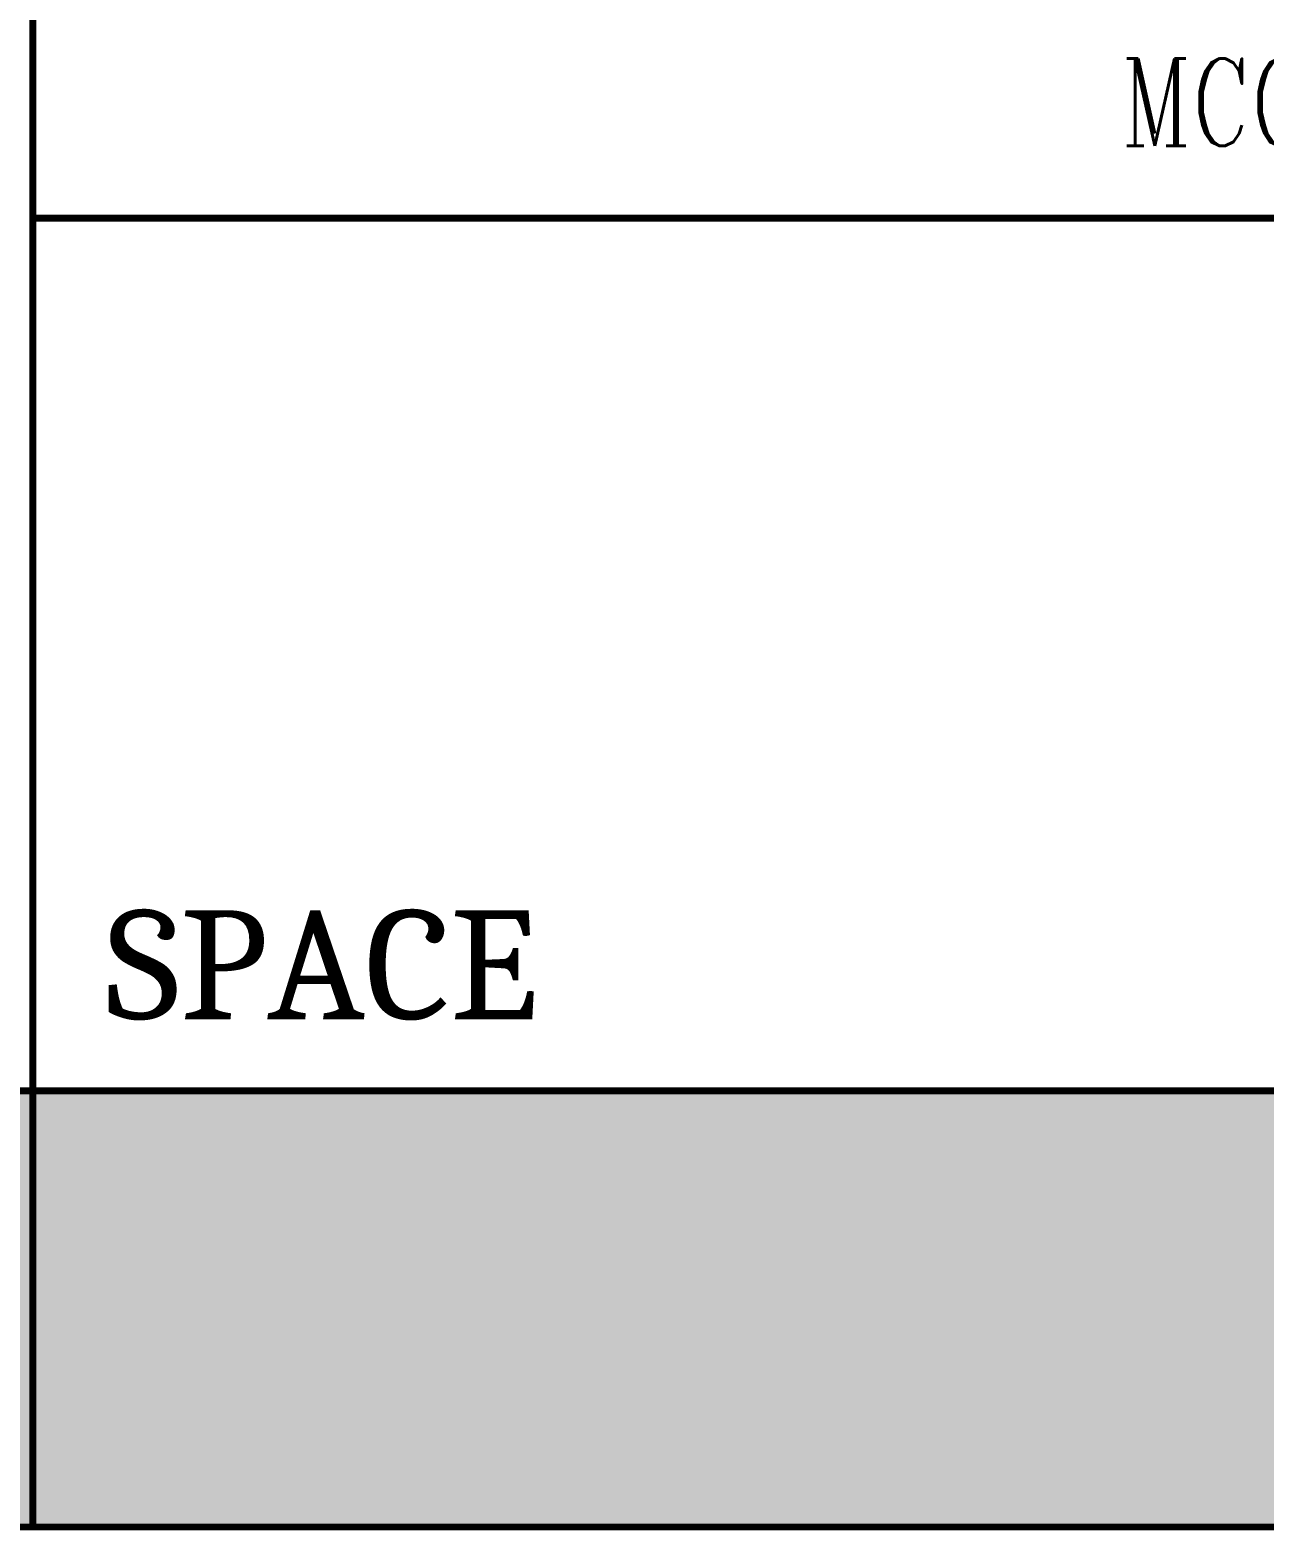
# Model space of a CAD drawing. Header units: millimetres. Extents: x -116965 to 323937, y 291661 to 566926.
# Drawn here: x -45932.3 to -45649.6, y 328239.9 to 328583 of the extents above; entities that cross this region are included whole.
import ezdxf
from ezdxf.enums import TextEntityAlignment as Align

# ---------------------------------------------------------------- set-up
doc = ezdxf.new("R2010")
doc.units = ezdxf.units.MM
doc.layers.get('0').update_dxf_attribs({"lineweight": 18})
doc.layers.add('C00-00-00', color=7, linetype='Continuous')
doc.layers.add('C34-3A-40', color=7, linetype='Continuous', true_color=0x343a40)
doc.layers.add('C62-64-69', color=7, linetype='Continuous', true_color=0x626469)
doc.styles.add('hw_Block', font='complex.shx', dxfattribs={"width": 0.75})
doc.styles.add('hwTech', font='Cambria.ttf')

msp = doc.modelspace()

# ---------------------------------------------------------------- hatches: boundary and pattern name
at = {"layer": 'C34-3A-40'}
h = msp.add_hatch(color=256, dxfattribs=at)
h.dxf.hatch_style = 2
h.paths.add_polyline_path([(-46131.639302, 328339.849361), (-45931.667218, 328339.849361), (-45931.667218, 328239.863317), (-46131.639302, 328239.863317)])
h = msp.add_hatch(color=256, dxfattribs=at)
h.dxf.hatch_style = 2
h.paths.add_polyline_path([(-45931.667218, 328339.849361), (-45231.764927, 328339.849361), (-45231.764927, 328239.863317), (-45931.667218, 328239.863317)])
at = {"layer": 'C62-64-69'}
h = msp.add_hatch(color=256, dxfattribs=at)
h.dxf.hatch_style = 2
h.paths.add_polyline_path([(-45931.667218, 328330.850618), (-45899.671683, 328330.850618), (-45899.671683, 328323.851592), (-45931.667218, 328323.851592)])
h = msp.add_hatch(color=256, dxfattribs=at)
h.dxf.hatch_style = 2
h.paths.add_polyline_path([(-45899.671683, 328330.850618), (-45867.676152, 328330.850618), (-45867.676152, 328323.851592), (-45899.671683, 328323.851592)])
h = msp.add_hatch(color=256, dxfattribs=at)
h.dxf.hatch_style = 2
h.paths.add_polyline_path([(-45899.671683, 328330.850618), (-45867.676152, 328330.850618), (-45867.676152, 328323.851592), (-45899.671683, 328323.851592)])
h = msp.add_hatch(color=256, dxfattribs=at)
h.dxf.hatch_style = 2
h.paths.add_polyline_path([(-45867.676152, 328330.850618), (-45835.680618, 328330.850618), (-45835.680618, 328323.851592), (-45867.676152, 328323.851592)])
h = msp.add_hatch(color=256, dxfattribs=at)
h.dxf.hatch_style = 2
h.paths.add_polyline_path([(-45867.676152, 328330.850618), (-45835.680618, 328330.850618), (-45835.680618, 328323.851592), (-45867.676152, 328323.851592)])
h = msp.add_hatch(color=256, dxfattribs=at)
h.dxf.hatch_style = 2
h.paths.add_polyline_path([(-45835.680618, 328330.850618), (-45803.685083, 328330.850618), (-45803.685083, 328323.851592), (-45835.680618, 328323.851592)])
h = msp.add_hatch(color=256, dxfattribs=at)
h.dxf.hatch_style = 2
h.paths.add_polyline_path([(-45803.685083, 328330.850618), (-45771.689552, 328330.850618), (-45771.689552, 328323.851592), (-45803.685083, 328323.851592)])
h = msp.add_hatch(color=256, dxfattribs=at)
h.dxf.hatch_style = 2
h.paths.add_polyline_path([(-45803.685083, 328330.850618), (-45771.689552, 328330.850618), (-45771.689552, 328323.851592), (-45803.685083, 328323.851592)])
h = msp.add_hatch(color=256, dxfattribs=at)
h.dxf.hatch_style = 2
h.paths.add_polyline_path([(-45771.689552, 328330.850618), (-45739.694018, 328330.850618), (-45739.694018, 328323.851592), (-45771.689552, 328323.851592)])
h = msp.add_hatch(color=256, dxfattribs=at)
h.dxf.hatch_style = 2
h.paths.add_polyline_path([(-45771.689552, 328330.850618), (-45739.694018, 328330.850618), (-45739.694018, 328323.851592), (-45771.689552, 328323.851592)])
h = msp.add_hatch(color=256, dxfattribs=at)
h.dxf.hatch_style = 2
h.paths.add_polyline_path([(-45739.694018, 328330.850618), (-45707.698483, 328330.850618), (-45707.698483, 328323.851592), (-45739.694018, 328323.851592)])
h = msp.add_hatch(color=256, dxfattribs=at)
h.dxf.hatch_style = 2
h.paths.add_polyline_path([(-45739.694018, 328330.850618), (-45707.698483, 328330.850618), (-45707.698483, 328323.851592), (-45739.694018, 328323.851592)])
h = msp.add_hatch(color=256, dxfattribs=at)
h.dxf.hatch_style = 2
h.paths.add_polyline_path([(-45707.698483, 328330.850618), (-45675.702952, 328330.850618), (-45675.702952, 328323.851592), (-45707.698483, 328323.851592)])
h = msp.add_hatch(color=256, dxfattribs=at)
h.dxf.hatch_style = 2
h.paths.add_polyline_path([(-45707.698483, 328330.850618), (-45675.702952, 328330.850618), (-45675.702952, 328323.851592), (-45707.698483, 328323.851592)])
h = msp.add_hatch(color=256, dxfattribs=at)
h.dxf.hatch_style = 2
h.paths.add_polyline_path([(-45675.702952, 328330.850618), (-45643.707418, 328330.850618), (-45643.707418, 328323.851592), (-45675.702952, 328323.851592)])
h = msp.add_hatch(color=256, dxfattribs=at)
h.dxf.hatch_style = 2
h.paths.add_polyline_path([(-45931.667218, 328323.851592), (-45899.671683, 328323.851592), (-45899.671683, 328321.851874), (-45931.667218, 328321.851874)])
h = msp.add_hatch(color=256, dxfattribs=at)
h.dxf.hatch_style = 2
h.paths.add_polyline_path([(-45931.667218, 328321.851874), (-45899.671683, 328321.851874), (-45899.671683, 328314.852848), (-45931.667218, 328314.852848)])
h = msp.add_hatch(color=256, dxfattribs=at)
h.dxf.hatch_style = 2
h.paths.add_polyline_path([(-45899.671683, 328323.851592), (-45867.676152, 328323.851592), (-45867.676152, 328321.851874), (-45899.671683, 328321.851874)])
h = msp.add_hatch(color=256, dxfattribs=at)
h.dxf.hatch_style = 2
h.paths.add_polyline_path([(-45899.671683, 328323.851592), (-45867.676152, 328323.851592), (-45867.676152, 328321.851874), (-45899.671683, 328321.851874)])
h = msp.add_hatch(color=256, dxfattribs=at)
h.dxf.hatch_style = 2
h.paths.add_polyline_path([(-45899.671683, 328321.851874), (-45867.676152, 328321.851874), (-45867.676152, 328314.852848), (-45899.671683, 328314.852848)])
h = msp.add_hatch(color=256, dxfattribs=at)
h.dxf.hatch_style = 2
h.paths.add_polyline_path([(-45899.671683, 328321.851874), (-45867.676152, 328321.851874), (-45867.676152, 328314.852848), (-45899.671683, 328314.852848)])
h = msp.add_hatch(color=256, dxfattribs=at)
h.dxf.hatch_style = 2
h.paths.add_polyline_path([(-45867.676152, 328323.851592), (-45835.680618, 328323.851592), (-45835.680618, 328321.851874), (-45867.676152, 328321.851874)])
h = msp.add_hatch(color=256, dxfattribs=at)
h.dxf.hatch_style = 2
h.paths.add_polyline_path([(-45867.676152, 328323.851592), (-45835.680618, 328323.851592), (-45835.680618, 328321.851874), (-45867.676152, 328321.851874)])
h = msp.add_hatch(color=256, dxfattribs=at)
h.dxf.hatch_style = 2
h.paths.add_polyline_path([(-45867.676152, 328321.851874), (-45835.680618, 328321.851874), (-45835.680618, 328314.852848), (-45867.676152, 328314.852848)])
h = msp.add_hatch(color=256, dxfattribs=at)
h.dxf.hatch_style = 2
h.paths.add_polyline_path([(-45867.676152, 328321.851874), (-45835.680618, 328321.851874), (-45835.680618, 328314.852848), (-45867.676152, 328314.852848)])
h = msp.add_hatch(color=256, dxfattribs=at)
h.dxf.hatch_style = 2
h.paths.add_polyline_path([(-45835.680618, 328323.851592), (-45803.685083, 328323.851592), (-45803.685083, 328321.851874), (-45835.680618, 328321.851874)])
h = msp.add_hatch(color=256, dxfattribs=at)
h.dxf.hatch_style = 2
h.paths.add_polyline_path([(-45835.680618, 328321.851874), (-45803.685083, 328321.851874), (-45803.685083, 328314.852848), (-45835.680618, 328314.852848)])
h = msp.add_hatch(color=256, dxfattribs=at)
h.dxf.hatch_style = 2
h.paths.add_polyline_path([(-45803.685083, 328323.851592), (-45771.689552, 328323.851592), (-45771.689552, 328321.851874), (-45803.685083, 328321.851874)])
h = msp.add_hatch(color=256, dxfattribs=at)
h.dxf.hatch_style = 2
h.paths.add_polyline_path([(-45803.685083, 328323.851592), (-45771.689552, 328323.851592), (-45771.689552, 328321.851874), (-45803.685083, 328321.851874)])
h = msp.add_hatch(color=256, dxfattribs=at)
h.dxf.hatch_style = 2
h.paths.add_polyline_path([(-45803.685083, 328321.851874), (-45771.689552, 328321.851874), (-45771.689552, 328314.852848), (-45803.685083, 328314.852848)])
h = msp.add_hatch(color=256, dxfattribs=at)
h.dxf.hatch_style = 2
h.paths.add_polyline_path([(-45803.685083, 328321.851874), (-45771.689552, 328321.851874), (-45771.689552, 328314.852848), (-45803.685083, 328314.852848)])
h = msp.add_hatch(color=256, dxfattribs=at)
h.dxf.hatch_style = 2
h.paths.add_polyline_path([(-45771.689552, 328323.851592), (-45739.694018, 328323.851592), (-45739.694018, 328321.851874), (-45771.689552, 328321.851874)])
h = msp.add_hatch(color=256, dxfattribs=at)
h.dxf.hatch_style = 2
h.paths.add_polyline_path([(-45771.689552, 328323.851592), (-45739.694018, 328323.851592), (-45739.694018, 328321.851874), (-45771.689552, 328321.851874)])
h = msp.add_hatch(color=256, dxfattribs=at)
h.dxf.hatch_style = 2
h.paths.add_polyline_path([(-45771.689552, 328321.851874), (-45739.694018, 328321.851874), (-45739.694018, 328314.852848), (-45771.689552, 328314.852848)])
h = msp.add_hatch(color=256, dxfattribs=at)
h.dxf.hatch_style = 2
h.paths.add_polyline_path([(-45771.689552, 328321.851874), (-45739.694018, 328321.851874), (-45739.694018, 328314.852848), (-45771.689552, 328314.852848)])
h = msp.add_hatch(color=256, dxfattribs=at)
h.dxf.hatch_style = 2
h.paths.add_polyline_path([(-45739.694018, 328323.851592), (-45707.698483, 328323.851592), (-45707.698483, 328321.851874), (-45739.694018, 328321.851874)])
h = msp.add_hatch(color=256, dxfattribs=at)
h.dxf.hatch_style = 2
h.paths.add_polyline_path([(-45739.694018, 328323.851592), (-45707.698483, 328323.851592), (-45707.698483, 328321.851874), (-45739.694018, 328321.851874)])
h = msp.add_hatch(color=256, dxfattribs=at)
h.dxf.hatch_style = 2
h.paths.add_polyline_path([(-45739.694018, 328321.851874), (-45707.698483, 328321.851874), (-45707.698483, 328314.852848), (-45739.694018, 328314.852848)])
h = msp.add_hatch(color=256, dxfattribs=at)
h.dxf.hatch_style = 2
h.paths.add_polyline_path([(-45739.694018, 328321.851874), (-45707.698483, 328321.851874), (-45707.698483, 328314.852848), (-45739.694018, 328314.852848)])
h = msp.add_hatch(color=256, dxfattribs=at)
h.dxf.hatch_style = 2
h.paths.add_polyline_path([(-45707.698483, 328323.851592), (-45675.702952, 328323.851592), (-45675.702952, 328321.851874), (-45707.698483, 328321.851874)])
h = msp.add_hatch(color=256, dxfattribs=at)
h.dxf.hatch_style = 2
h.paths.add_polyline_path([(-45707.698483, 328323.851592), (-45675.702952, 328323.851592), (-45675.702952, 328321.851874), (-45707.698483, 328321.851874)])
h = msp.add_hatch(color=256, dxfattribs=at)
h.dxf.hatch_style = 2
h.paths.add_polyline_path([(-45707.698483, 328321.851874), (-45675.702952, 328321.851874), (-45675.702952, 328314.852848), (-45707.698483, 328314.852848)])
h = msp.add_hatch(color=256, dxfattribs=at)
h.dxf.hatch_style = 2
h.paths.add_polyline_path([(-45707.698483, 328321.851874), (-45675.702952, 328321.851874), (-45675.702952, 328314.852848), (-45707.698483, 328314.852848)])
h = msp.add_hatch(color=256, dxfattribs=at)
h.dxf.hatch_style = 2
h.paths.add_polyline_path([(-45675.702952, 328323.851592), (-45643.707418, 328323.851592), (-45643.707418, 328321.851874), (-45675.702952, 328321.851874)])
h = msp.add_hatch(color=256, dxfattribs=at)
h.dxf.hatch_style = 2
h.paths.add_polyline_path([(-45675.702952, 328321.851874), (-45643.707418, 328321.851874), (-45643.707418, 328314.852848), (-45675.702952, 328314.852848)])
h = msp.add_hatch(color=256, dxfattribs=at)
h.dxf.hatch_style = 2
h.paths.add_polyline_path([(-45931.667218, 328314.852848), (-45899.671683, 328314.852848), (-45899.671683, 328312.85313), (-45931.667218, 328312.85313)])
h = msp.add_hatch(color=256, dxfattribs=at)
h.dxf.hatch_style = 2
h.paths.add_polyline_path([(-45931.667218, 328312.85313), (-45899.671683, 328312.85313), (-45899.671683, 328305.854105), (-45931.667218, 328305.854105)])
h = msp.add_hatch(color=256, dxfattribs=at)
h.dxf.hatch_style = 2
h.paths.add_polyline_path([(-45899.671683, 328314.852848), (-45867.676152, 328314.852848), (-45867.676152, 328312.85313), (-45899.671683, 328312.85313)])
h = msp.add_hatch(color=256, dxfattribs=at)
h.dxf.hatch_style = 2
h.paths.add_polyline_path([(-45899.671683, 328314.852848), (-45867.676152, 328314.852848), (-45867.676152, 328312.85313), (-45899.671683, 328312.85313)])
h = msp.add_hatch(color=256, dxfattribs=at)
h.dxf.hatch_style = 2
h.paths.add_polyline_path([(-45899.671683, 328312.85313), (-45867.676152, 328312.85313), (-45867.676152, 328305.854105), (-45899.671683, 328305.854105)])
h = msp.add_hatch(color=256, dxfattribs=at)
h.dxf.hatch_style = 2
h.paths.add_polyline_path([(-45899.671683, 328312.85313), (-45867.676152, 328312.85313), (-45867.676152, 328305.854105), (-45899.671683, 328305.854105)])
h = msp.add_hatch(color=256, dxfattribs=at)
h.dxf.hatch_style = 2
h.paths.add_polyline_path([(-45867.676152, 328314.852848), (-45835.680618, 328314.852848), (-45835.680618, 328312.85313), (-45867.676152, 328312.85313)])
h = msp.add_hatch(color=256, dxfattribs=at)
h.dxf.hatch_style = 2
h.paths.add_polyline_path([(-45867.676152, 328314.852848), (-45835.680618, 328314.852848), (-45835.680618, 328312.85313), (-45867.676152, 328312.85313)])
h = msp.add_hatch(color=256, dxfattribs=at)
h.dxf.hatch_style = 2
h.paths.add_polyline_path([(-45867.676152, 328312.85313), (-45835.680618, 328312.85313), (-45835.680618, 328305.854105), (-45867.676152, 328305.854105)])
h = msp.add_hatch(color=256, dxfattribs=at)
h.dxf.hatch_style = 2
h.paths.add_polyline_path([(-45867.676152, 328312.85313), (-45835.680618, 328312.85313), (-45835.680618, 328305.854105), (-45867.676152, 328305.854105)])
h = msp.add_hatch(color=256, dxfattribs=at)
h.dxf.hatch_style = 2
h.paths.add_polyline_path([(-45835.680618, 328314.852848), (-45803.685083, 328314.852848), (-45803.685083, 328312.85313), (-45835.680618, 328312.85313)])
h = msp.add_hatch(color=256, dxfattribs=at)
h.dxf.hatch_style = 2
h.paths.add_polyline_path([(-45835.680618, 328312.85313), (-45803.685083, 328312.85313), (-45803.685083, 328305.854105), (-45835.680618, 328305.854105)])
h = msp.add_hatch(color=256, dxfattribs=at)
h.dxf.hatch_style = 2
h.paths.add_polyline_path([(-45803.685083, 328314.852848), (-45771.689552, 328314.852848), (-45771.689552, 328312.85313), (-45803.685083, 328312.85313)])
h = msp.add_hatch(color=256, dxfattribs=at)
h.dxf.hatch_style = 2
h.paths.add_polyline_path([(-45803.685083, 328314.852848), (-45771.689552, 328314.852848), (-45771.689552, 328312.85313), (-45803.685083, 328312.85313)])
h = msp.add_hatch(color=256, dxfattribs=at)
h.dxf.hatch_style = 2
h.paths.add_polyline_path([(-45803.685083, 328312.85313), (-45771.689552, 328312.85313), (-45771.689552, 328305.854105), (-45803.685083, 328305.854105)])
h = msp.add_hatch(color=256, dxfattribs=at)
h.dxf.hatch_style = 2
h.paths.add_polyline_path([(-45803.685083, 328312.85313), (-45771.689552, 328312.85313), (-45771.689552, 328305.854105), (-45803.685083, 328305.854105)])
h = msp.add_hatch(color=256, dxfattribs=at)
h.dxf.hatch_style = 2
h.paths.add_polyline_path([(-45771.689552, 328314.852848), (-45739.694018, 328314.852848), (-45739.694018, 328312.85313), (-45771.689552, 328312.85313)])
h = msp.add_hatch(color=256, dxfattribs=at)
h.dxf.hatch_style = 2
h.paths.add_polyline_path([(-45771.689552, 328314.852848), (-45739.694018, 328314.852848), (-45739.694018, 328312.85313), (-45771.689552, 328312.85313)])
h = msp.add_hatch(color=256, dxfattribs=at)
h.dxf.hatch_style = 2
h.paths.add_polyline_path([(-45771.689552, 328312.85313), (-45739.694018, 328312.85313), (-45739.694018, 328305.854105), (-45771.689552, 328305.854105)])
h = msp.add_hatch(color=256, dxfattribs=at)
h.dxf.hatch_style = 2
h.paths.add_polyline_path([(-45771.689552, 328312.85313), (-45739.694018, 328312.85313), (-45739.694018, 328305.854105), (-45771.689552, 328305.854105)])
h = msp.add_hatch(color=256, dxfattribs=at)
h.dxf.hatch_style = 2
h.paths.add_polyline_path([(-45739.694018, 328314.852848), (-45707.698483, 328314.852848), (-45707.698483, 328312.85313), (-45739.694018, 328312.85313)])
h = msp.add_hatch(color=256, dxfattribs=at)
h.dxf.hatch_style = 2
h.paths.add_polyline_path([(-45739.694018, 328314.852848), (-45707.698483, 328314.852848), (-45707.698483, 328312.85313), (-45739.694018, 328312.85313)])
h = msp.add_hatch(color=256, dxfattribs=at)
h.dxf.hatch_style = 2
h.paths.add_polyline_path([(-45739.694018, 328312.85313), (-45707.698483, 328312.85313), (-45707.698483, 328305.854105), (-45739.694018, 328305.854105)])
h = msp.add_hatch(color=256, dxfattribs=at)
h.dxf.hatch_style = 2
h.paths.add_polyline_path([(-45739.694018, 328312.85313), (-45707.698483, 328312.85313), (-45707.698483, 328305.854105), (-45739.694018, 328305.854105)])
h = msp.add_hatch(color=256, dxfattribs=at)
h.dxf.hatch_style = 2
h.paths.add_polyline_path([(-45707.698483, 328314.852848), (-45675.702952, 328314.852848), (-45675.702952, 328312.85313), (-45707.698483, 328312.85313)])
h = msp.add_hatch(color=256, dxfattribs=at)
h.dxf.hatch_style = 2
h.paths.add_polyline_path([(-45707.698483, 328314.852848), (-45675.702952, 328314.852848), (-45675.702952, 328312.85313), (-45707.698483, 328312.85313)])
h = msp.add_hatch(color=256, dxfattribs=at)
h.dxf.hatch_style = 2
h.paths.add_polyline_path([(-45707.698483, 328312.85313), (-45675.702952, 328312.85313), (-45675.702952, 328305.854105), (-45707.698483, 328305.854105)])
h = msp.add_hatch(color=256, dxfattribs=at)
h.dxf.hatch_style = 2
h.paths.add_polyline_path([(-45707.698483, 328312.85313), (-45675.702952, 328312.85313), (-45675.702952, 328305.854105), (-45707.698483, 328305.854105)])
h = msp.add_hatch(color=256, dxfattribs=at)
h.dxf.hatch_style = 2
h.paths.add_polyline_path([(-45675.702952, 328314.852848), (-45643.707418, 328314.852848), (-45643.707418, 328312.85313), (-45675.702952, 328312.85313)])
h = msp.add_hatch(color=256, dxfattribs=at)
h.dxf.hatch_style = 2
h.paths.add_polyline_path([(-45675.702952, 328312.85313), (-45643.707418, 328312.85313), (-45643.707418, 328305.854105), (-45675.702952, 328305.854105)])
h = msp.add_hatch(color=256, dxfattribs=at)
h.dxf.hatch_style = 2
h.paths.add_polyline_path([(-45931.667218, 328305.854105), (-45899.671683, 328305.854105), (-45899.671683, 328303.854386), (-45931.667218, 328303.854386)])
h = msp.add_hatch(color=256, dxfattribs=at)
h.dxf.hatch_style = 2
h.paths.add_polyline_path([(-45899.671683, 328305.854105), (-45867.676152, 328305.854105), (-45867.676152, 328303.854386), (-45899.671683, 328303.854386)])
h = msp.add_hatch(color=256, dxfattribs=at)
h.dxf.hatch_style = 2
h.paths.add_polyline_path([(-45899.671683, 328305.854105), (-45867.676152, 328305.854105), (-45867.676152, 328303.854386), (-45899.671683, 328303.854386)])
h = msp.add_hatch(color=256, dxfattribs=at)
h.dxf.hatch_style = 2
h.paths.add_polyline_path([(-45867.676152, 328305.854105), (-45835.680618, 328305.854105), (-45835.680618, 328303.854386), (-45867.676152, 328303.854386)])
h = msp.add_hatch(color=256, dxfattribs=at)
h.dxf.hatch_style = 2
h.paths.add_polyline_path([(-45867.676152, 328305.854105), (-45835.680618, 328305.854105), (-45835.680618, 328303.854386), (-45867.676152, 328303.854386)])
h = msp.add_hatch(color=256, dxfattribs=at)
h.dxf.hatch_style = 2
h.paths.add_polyline_path([(-45835.680618, 328305.854105), (-45803.685083, 328305.854105), (-45803.685083, 328303.854386), (-45835.680618, 328303.854386)])
h = msp.add_hatch(color=256, dxfattribs=at)
h.dxf.hatch_style = 2
h.paths.add_polyline_path([(-45803.685083, 328305.854105), (-45771.689552, 328305.854105), (-45771.689552, 328303.854386), (-45803.685083, 328303.854386)])
h = msp.add_hatch(color=256, dxfattribs=at)
h.dxf.hatch_style = 2
h.paths.add_polyline_path([(-45803.685083, 328305.854105), (-45771.689552, 328305.854105), (-45771.689552, 328303.854386), (-45803.685083, 328303.854386)])
h = msp.add_hatch(color=256, dxfattribs=at)
h.dxf.hatch_style = 2
h.paths.add_polyline_path([(-45771.689552, 328305.854105), (-45739.694018, 328305.854105), (-45739.694018, 328303.854386), (-45771.689552, 328303.854386)])
h = msp.add_hatch(color=256, dxfattribs=at)
h.dxf.hatch_style = 2
h.paths.add_polyline_path([(-45771.689552, 328305.854105), (-45739.694018, 328305.854105), (-45739.694018, 328303.854386), (-45771.689552, 328303.854386)])
h = msp.add_hatch(color=256, dxfattribs=at)
h.dxf.hatch_style = 2
h.paths.add_polyline_path([(-45739.694018, 328305.854105), (-45707.698483, 328305.854105), (-45707.698483, 328303.854386), (-45739.694018, 328303.854386)])
h = msp.add_hatch(color=256, dxfattribs=at)
h.dxf.hatch_style = 2
h.paths.add_polyline_path([(-45739.694018, 328305.854105), (-45707.698483, 328305.854105), (-45707.698483, 328303.854386), (-45739.694018, 328303.854386)])
h = msp.add_hatch(color=256, dxfattribs=at)
h.dxf.hatch_style = 2
h.paths.add_polyline_path([(-45707.698483, 328305.854105), (-45675.702952, 328305.854105), (-45675.702952, 328303.854386), (-45707.698483, 328303.854386)])
h = msp.add_hatch(color=256, dxfattribs=at)
h.dxf.hatch_style = 2
h.paths.add_polyline_path([(-45707.698483, 328305.854105), (-45675.702952, 328305.854105), (-45675.702952, 328303.854386), (-45707.698483, 328303.854386)])
h = msp.add_hatch(color=256, dxfattribs=at)
h.dxf.hatch_style = 2
h.paths.add_polyline_path([(-45675.702952, 328305.854105), (-45643.707418, 328305.854105), (-45643.707418, 328303.854386), (-45675.702952, 328303.854386)])
h = msp.add_hatch(color=256, dxfattribs=at)
h.dxf.hatch_style = 2
h.paths.add_polyline_path([(-45931.667218, 328303.854386), (-45899.671683, 328303.854386), (-45899.671683, 328296.855361), (-45931.667218, 328296.855361)])
h = msp.add_hatch(color=256, dxfattribs=at)
h.dxf.hatch_style = 2
h.paths.add_polyline_path([(-45899.671683, 328303.854386), (-45867.676152, 328303.854386), (-45867.676152, 328296.855361), (-45899.671683, 328296.855361)])
h = msp.add_hatch(color=256, dxfattribs=at)
h.dxf.hatch_style = 2
h.paths.add_polyline_path([(-45899.671683, 328303.854386), (-45867.676152, 328303.854386), (-45867.676152, 328296.855361), (-45899.671683, 328296.855361)])
h = msp.add_hatch(color=256, dxfattribs=at)
h.dxf.hatch_style = 2
h.paths.add_polyline_path([(-45867.676152, 328303.854386), (-45835.680618, 328303.854386), (-45835.680618, 328296.855361), (-45867.676152, 328296.855361)])
h = msp.add_hatch(color=256, dxfattribs=at)
h.dxf.hatch_style = 2
h.paths.add_polyline_path([(-45867.676152, 328303.854386), (-45835.680618, 328303.854386), (-45835.680618, 328296.855361), (-45867.676152, 328296.855361)])
h = msp.add_hatch(color=256, dxfattribs=at)
h.dxf.hatch_style = 2
h.paths.add_polyline_path([(-45835.680618, 328303.854386), (-45803.685083, 328303.854386), (-45803.685083, 328296.855361), (-45835.680618, 328296.855361)])
h = msp.add_hatch(color=256, dxfattribs=at)
h.dxf.hatch_style = 2
h.paths.add_polyline_path([(-45803.685083, 328303.854386), (-45771.689552, 328303.854386), (-45771.689552, 328296.855361), (-45803.685083, 328296.855361)])
h = msp.add_hatch(color=256, dxfattribs=at)
h.dxf.hatch_style = 2
h.paths.add_polyline_path([(-45803.685083, 328303.854386), (-45771.689552, 328303.854386), (-45771.689552, 328296.855361), (-45803.685083, 328296.855361)])
h = msp.add_hatch(color=256, dxfattribs=at)
h.dxf.hatch_style = 2
h.paths.add_polyline_path([(-45771.689552, 328303.854386), (-45739.694018, 328303.854386), (-45739.694018, 328296.855361), (-45771.689552, 328296.855361)])
h = msp.add_hatch(color=256, dxfattribs=at)
h.dxf.hatch_style = 2
h.paths.add_polyline_path([(-45771.689552, 328303.854386), (-45739.694018, 328303.854386), (-45739.694018, 328296.855361), (-45771.689552, 328296.855361)])
h = msp.add_hatch(color=256, dxfattribs=at)
h.dxf.hatch_style = 2
h.paths.add_polyline_path([(-45739.694018, 328303.854386), (-45707.698483, 328303.854386), (-45707.698483, 328296.855361), (-45739.694018, 328296.855361)])
h = msp.add_hatch(color=256, dxfattribs=at)
h.dxf.hatch_style = 2
h.paths.add_polyline_path([(-45739.694018, 328303.854386), (-45707.698483, 328303.854386), (-45707.698483, 328296.855361), (-45739.694018, 328296.855361)])
h = msp.add_hatch(color=256, dxfattribs=at)
h.dxf.hatch_style = 2
h.paths.add_polyline_path([(-45707.698483, 328303.854386), (-45675.702952, 328303.854386), (-45675.702952, 328296.855361), (-45707.698483, 328296.855361)])
h = msp.add_hatch(color=256, dxfattribs=at)
h.dxf.hatch_style = 2
h.paths.add_polyline_path([(-45707.698483, 328303.854386), (-45675.702952, 328303.854386), (-45675.702952, 328296.855361), (-45707.698483, 328296.855361)])
h = msp.add_hatch(color=256, dxfattribs=at)
h.dxf.hatch_style = 2
h.paths.add_polyline_path([(-45675.702952, 328303.854386), (-45643.707418, 328303.854386), (-45643.707418, 328296.855361), (-45675.702952, 328296.855361)])
h = msp.add_hatch(color=256, dxfattribs=at)
h.dxf.hatch_style = 2
h.paths.add_polyline_path([(-45931.667218, 328296.855361), (-45899.671683, 328296.855361), (-45899.671683, 328294.855643), (-45931.667218, 328294.855643)])
h = msp.add_hatch(color=256, dxfattribs=at)
h.dxf.hatch_style = 2
h.paths.add_polyline_path([(-45931.667218, 328294.855643), (-45899.671683, 328294.855643), (-45899.671683, 328287.856617), (-45931.667218, 328287.856617)])
h = msp.add_hatch(color=256, dxfattribs=at)
h.dxf.hatch_style = 2
h.paths.add_polyline_path([(-45899.671683, 328296.855361), (-45867.676152, 328296.855361), (-45867.676152, 328294.855643), (-45899.671683, 328294.855643)])
h = msp.add_hatch(color=256, dxfattribs=at)
h.dxf.hatch_style = 2
h.paths.add_polyline_path([(-45899.671683, 328296.855361), (-45867.676152, 328296.855361), (-45867.676152, 328294.855643), (-45899.671683, 328294.855643)])
h = msp.add_hatch(color=256, dxfattribs=at)
h.dxf.hatch_style = 2
h.paths.add_polyline_path([(-45899.671683, 328294.855643), (-45867.676152, 328294.855643), (-45867.676152, 328287.856617), (-45899.671683, 328287.856617)])
h = msp.add_hatch(color=256, dxfattribs=at)
h.dxf.hatch_style = 2
h.paths.add_polyline_path([(-45899.671683, 328294.855643), (-45867.676152, 328294.855643), (-45867.676152, 328287.856617), (-45899.671683, 328287.856617)])
h = msp.add_hatch(color=256, dxfattribs=at)
h.dxf.hatch_style = 2
h.paths.add_polyline_path([(-45867.676152, 328296.855361), (-45835.680618, 328296.855361), (-45835.680618, 328294.855643), (-45867.676152, 328294.855643)])
h = msp.add_hatch(color=256, dxfattribs=at)
h.dxf.hatch_style = 2
h.paths.add_polyline_path([(-45867.676152, 328296.855361), (-45835.680618, 328296.855361), (-45835.680618, 328294.855643), (-45867.676152, 328294.855643)])
h = msp.add_hatch(color=256, dxfattribs=at)
h.dxf.hatch_style = 2
h.paths.add_polyline_path([(-45867.676152, 328294.855643), (-45835.680618, 328294.855643), (-45835.680618, 328287.856617), (-45867.676152, 328287.856617)])
h = msp.add_hatch(color=256, dxfattribs=at)
h.dxf.hatch_style = 2
h.paths.add_polyline_path([(-45867.676152, 328294.855643), (-45835.680618, 328294.855643), (-45835.680618, 328287.856617), (-45867.676152, 328287.856617)])
h = msp.add_hatch(color=256, dxfattribs=at)
h.dxf.hatch_style = 2
h.paths.add_polyline_path([(-45835.680618, 328296.855361), (-45803.685083, 328296.855361), (-45803.685083, 328294.855643), (-45835.680618, 328294.855643)])
h = msp.add_hatch(color=256, dxfattribs=at)
h.dxf.hatch_style = 2
h.paths.add_polyline_path([(-45835.680618, 328294.855643), (-45803.685083, 328294.855643), (-45803.685083, 328287.856617), (-45835.680618, 328287.856617)])
h = msp.add_hatch(color=256, dxfattribs=at)
h.dxf.hatch_style = 2
h.paths.add_polyline_path([(-45803.685083, 328296.855361), (-45771.689552, 328296.855361), (-45771.689552, 328294.855643), (-45803.685083, 328294.855643)])
h = msp.add_hatch(color=256, dxfattribs=at)
h.dxf.hatch_style = 2
h.paths.add_polyline_path([(-45803.685083, 328296.855361), (-45771.689552, 328296.855361), (-45771.689552, 328294.855643), (-45803.685083, 328294.855643)])
h = msp.add_hatch(color=256, dxfattribs=at)
h.dxf.hatch_style = 2
h.paths.add_polyline_path([(-45803.685083, 328294.855643), (-45771.689552, 328294.855643), (-45771.689552, 328287.856617), (-45803.685083, 328287.856617)])
h = msp.add_hatch(color=256, dxfattribs=at)
h.dxf.hatch_style = 2
h.paths.add_polyline_path([(-45803.685083, 328294.855643), (-45771.689552, 328294.855643), (-45771.689552, 328287.856617), (-45803.685083, 328287.856617)])
h = msp.add_hatch(color=256, dxfattribs=at)
h.dxf.hatch_style = 2
h.paths.add_polyline_path([(-45771.689552, 328296.855361), (-45739.694018, 328296.855361), (-45739.694018, 328294.855643), (-45771.689552, 328294.855643)])
h = msp.add_hatch(color=256, dxfattribs=at)
h.dxf.hatch_style = 2
h.paths.add_polyline_path([(-45771.689552, 328296.855361), (-45739.694018, 328296.855361), (-45739.694018, 328294.855643), (-45771.689552, 328294.855643)])
h = msp.add_hatch(color=256, dxfattribs=at)
h.dxf.hatch_style = 2
h.paths.add_polyline_path([(-45771.689552, 328294.855643), (-45739.694018, 328294.855643), (-45739.694018, 328287.856617), (-45771.689552, 328287.856617)])
h = msp.add_hatch(color=256, dxfattribs=at)
h.dxf.hatch_style = 2
h.paths.add_polyline_path([(-45771.689552, 328294.855643), (-45739.694018, 328294.855643), (-45739.694018, 328287.856617), (-45771.689552, 328287.856617)])
h = msp.add_hatch(color=256, dxfattribs=at)
h.dxf.hatch_style = 2
h.paths.add_polyline_path([(-45739.694018, 328296.855361), (-45707.698483, 328296.855361), (-45707.698483, 328294.855643), (-45739.694018, 328294.855643)])
h = msp.add_hatch(color=256, dxfattribs=at)
h.dxf.hatch_style = 2
h.paths.add_polyline_path([(-45739.694018, 328296.855361), (-45707.698483, 328296.855361), (-45707.698483, 328294.855643), (-45739.694018, 328294.855643)])
h = msp.add_hatch(color=256, dxfattribs=at)
h.dxf.hatch_style = 2
h.paths.add_polyline_path([(-45739.694018, 328294.855643), (-45707.698483, 328294.855643), (-45707.698483, 328287.856617), (-45739.694018, 328287.856617)])
h = msp.add_hatch(color=256, dxfattribs=at)
h.dxf.hatch_style = 2
h.paths.add_polyline_path([(-45739.694018, 328294.855643), (-45707.698483, 328294.855643), (-45707.698483, 328287.856617), (-45739.694018, 328287.856617)])
h = msp.add_hatch(color=256, dxfattribs=at)
h.dxf.hatch_style = 2
h.paths.add_polyline_path([(-45707.698483, 328296.855361), (-45675.702952, 328296.855361), (-45675.702952, 328294.855643), (-45707.698483, 328294.855643)])
h = msp.add_hatch(color=256, dxfattribs=at)
h.dxf.hatch_style = 2
h.paths.add_polyline_path([(-45707.698483, 328296.855361), (-45675.702952, 328296.855361), (-45675.702952, 328294.855643), (-45707.698483, 328294.855643)])
h = msp.add_hatch(color=256, dxfattribs=at)
h.dxf.hatch_style = 2
h.paths.add_polyline_path([(-45707.698483, 328294.855643), (-45675.702952, 328294.855643), (-45675.702952, 328287.856617), (-45707.698483, 328287.856617)])
h = msp.add_hatch(color=256, dxfattribs=at)
h.dxf.hatch_style = 2
h.paths.add_polyline_path([(-45707.698483, 328294.855643), (-45675.702952, 328294.855643), (-45675.702952, 328287.856617), (-45707.698483, 328287.856617)])
h = msp.add_hatch(color=256, dxfattribs=at)
h.dxf.hatch_style = 2
h.paths.add_polyline_path([(-45675.702952, 328296.855361), (-45643.707418, 328296.855361), (-45643.707418, 328294.855643), (-45675.702952, 328294.855643)])
h = msp.add_hatch(color=256, dxfattribs=at)
h.dxf.hatch_style = 2
h.paths.add_polyline_path([(-45675.702952, 328294.855643), (-45643.707418, 328294.855643), (-45643.707418, 328287.856617), (-45675.702952, 328287.856617)])
h = msp.add_hatch(color=256, dxfattribs=at)
h.dxf.hatch_style = 2
h.paths.add_polyline_path([(-45931.667218, 328287.856617), (-45899.671683, 328287.856617), (-45899.671683, 328285.856899), (-45931.667218, 328285.856899)])
h = msp.add_hatch(color=256, dxfattribs=at)
h.dxf.hatch_style = 2
h.paths.add_polyline_path([(-45899.671683, 328287.856617), (-45867.676152, 328287.856617), (-45867.676152, 328285.856899), (-45899.671683, 328285.856899)])
h = msp.add_hatch(color=256, dxfattribs=at)
h.dxf.hatch_style = 2
h.paths.add_polyline_path([(-45899.671683, 328287.856617), (-45867.676152, 328287.856617), (-45867.676152, 328285.856899), (-45899.671683, 328285.856899)])
h = msp.add_hatch(color=256, dxfattribs=at)
h.dxf.hatch_style = 2
h.paths.add_polyline_path([(-45867.676152, 328287.856617), (-45835.680618, 328287.856617), (-45835.680618, 328285.856899), (-45867.676152, 328285.856899)])
h = msp.add_hatch(color=256, dxfattribs=at)
h.dxf.hatch_style = 2
h.paths.add_polyline_path([(-45867.676152, 328287.856617), (-45835.680618, 328287.856617), (-45835.680618, 328285.856899), (-45867.676152, 328285.856899)])
h = msp.add_hatch(color=256, dxfattribs=at)
h.dxf.hatch_style = 2
h.paths.add_polyline_path([(-45835.680618, 328287.856617), (-45803.685083, 328287.856617), (-45803.685083, 328285.856899), (-45835.680618, 328285.856899)])
h = msp.add_hatch(color=256, dxfattribs=at)
h.dxf.hatch_style = 2
h.paths.add_polyline_path([(-45803.685083, 328287.856617), (-45771.689552, 328287.856617), (-45771.689552, 328285.856899), (-45803.685083, 328285.856899)])
h = msp.add_hatch(color=256, dxfattribs=at)
h.dxf.hatch_style = 2
h.paths.add_polyline_path([(-45803.685083, 328287.856617), (-45771.689552, 328287.856617), (-45771.689552, 328285.856899), (-45803.685083, 328285.856899)])
h = msp.add_hatch(color=256, dxfattribs=at)
h.dxf.hatch_style = 2
h.paths.add_polyline_path([(-45771.689552, 328287.856617), (-45739.694018, 328287.856617), (-45739.694018, 328285.856899), (-45771.689552, 328285.856899)])
h = msp.add_hatch(color=256, dxfattribs=at)
h.dxf.hatch_style = 2
h.paths.add_polyline_path([(-45771.689552, 328287.856617), (-45739.694018, 328287.856617), (-45739.694018, 328285.856899), (-45771.689552, 328285.856899)])
h = msp.add_hatch(color=256, dxfattribs=at)
h.dxf.hatch_style = 2
h.paths.add_polyline_path([(-45739.694018, 328287.856617), (-45707.698483, 328287.856617), (-45707.698483, 328285.856899), (-45739.694018, 328285.856899)])
h = msp.add_hatch(color=256, dxfattribs=at)
h.dxf.hatch_style = 2
h.paths.add_polyline_path([(-45739.694018, 328287.856617), (-45707.698483, 328287.856617), (-45707.698483, 328285.856899), (-45739.694018, 328285.856899)])
h = msp.add_hatch(color=256, dxfattribs=at)
h.dxf.hatch_style = 2
h.paths.add_polyline_path([(-45707.698483, 328287.856617), (-45675.702952, 328287.856617), (-45675.702952, 328285.856899), (-45707.698483, 328285.856899)])
h = msp.add_hatch(color=256, dxfattribs=at)
h.dxf.hatch_style = 2
h.paths.add_polyline_path([(-45707.698483, 328287.856617), (-45675.702952, 328287.856617), (-45675.702952, 328285.856899), (-45707.698483, 328285.856899)])
h = msp.add_hatch(color=256, dxfattribs=at)
h.dxf.hatch_style = 2
h.paths.add_polyline_path([(-45675.702952, 328287.856617), (-45643.707418, 328287.856617), (-45643.707418, 328285.856899), (-45675.702952, 328285.856899)])

# ---------------------------------------------------------------- linework, layer by layer
at = {"layer": 'C00-00-00', "lineweight": 211}
for points in [[(-45931.667218, 330439.556236), (-45231.764927, 330439.556236), (-45231.764927, 328239.863317), (-45931.667218, 328239.863317)], [(-46131.639302, 328339.849361), (-45931.667218, 328339.849361), (-45931.667218, 328239.863317), (-46131.639302, 328239.863317)], [(-45931.667218, 328339.849361), (-45231.764927, 328339.849361), (-45231.764927, 328239.863317), (-45931.667218, 328239.863317)]]:
    msp.add_lwpolyline(points, close=True, dxfattribs=at)
at = {"layer": 'C00-00-00', "lineweight": 100}
for points in [[(-46131.639302, 330339.570192), (-45931.667218, 330339.570192), (-45931.667218, 328339.849361), (-46131.639302, 328339.849361)], [(-45931.667218, 328739.793527), (-45231.764927, 328739.793527), (-45231.764927, 328539.821442), (-45931.667218, 328539.821442)], [(-45931.667218, 328539.821442), (-45231.764927, 328539.821442), (-45231.764927, 328339.849361), (-45931.667218, 328339.849361)]]:
    msp.add_lwpolyline(points, close=True, dxfattribs=at)

# ---------------------------------------------------------------- texts
at = {"color": 2, "lineweight": -3, "ltscale": 5, "style": 'hwTech'}
msp.add_text('SPACE', height=25, dxfattribs=at).set_placement((-45865.406204, 328368.733893), align=Align.MIDDLE_CENTER)
at = {"color": 2, "insert": (-45572.995582, 328566.430628), "char_height": 20, "attachment_point": 5, "style": 'hw_Block'}
msp.add_mtext_dynamic_manual_height_columns('MCCB 4P 160A 70kA', width=280.32785492, gutter_width=12.5, heights=[0], dxfattribs=at)

doc.saveas('drawing.dxf')
